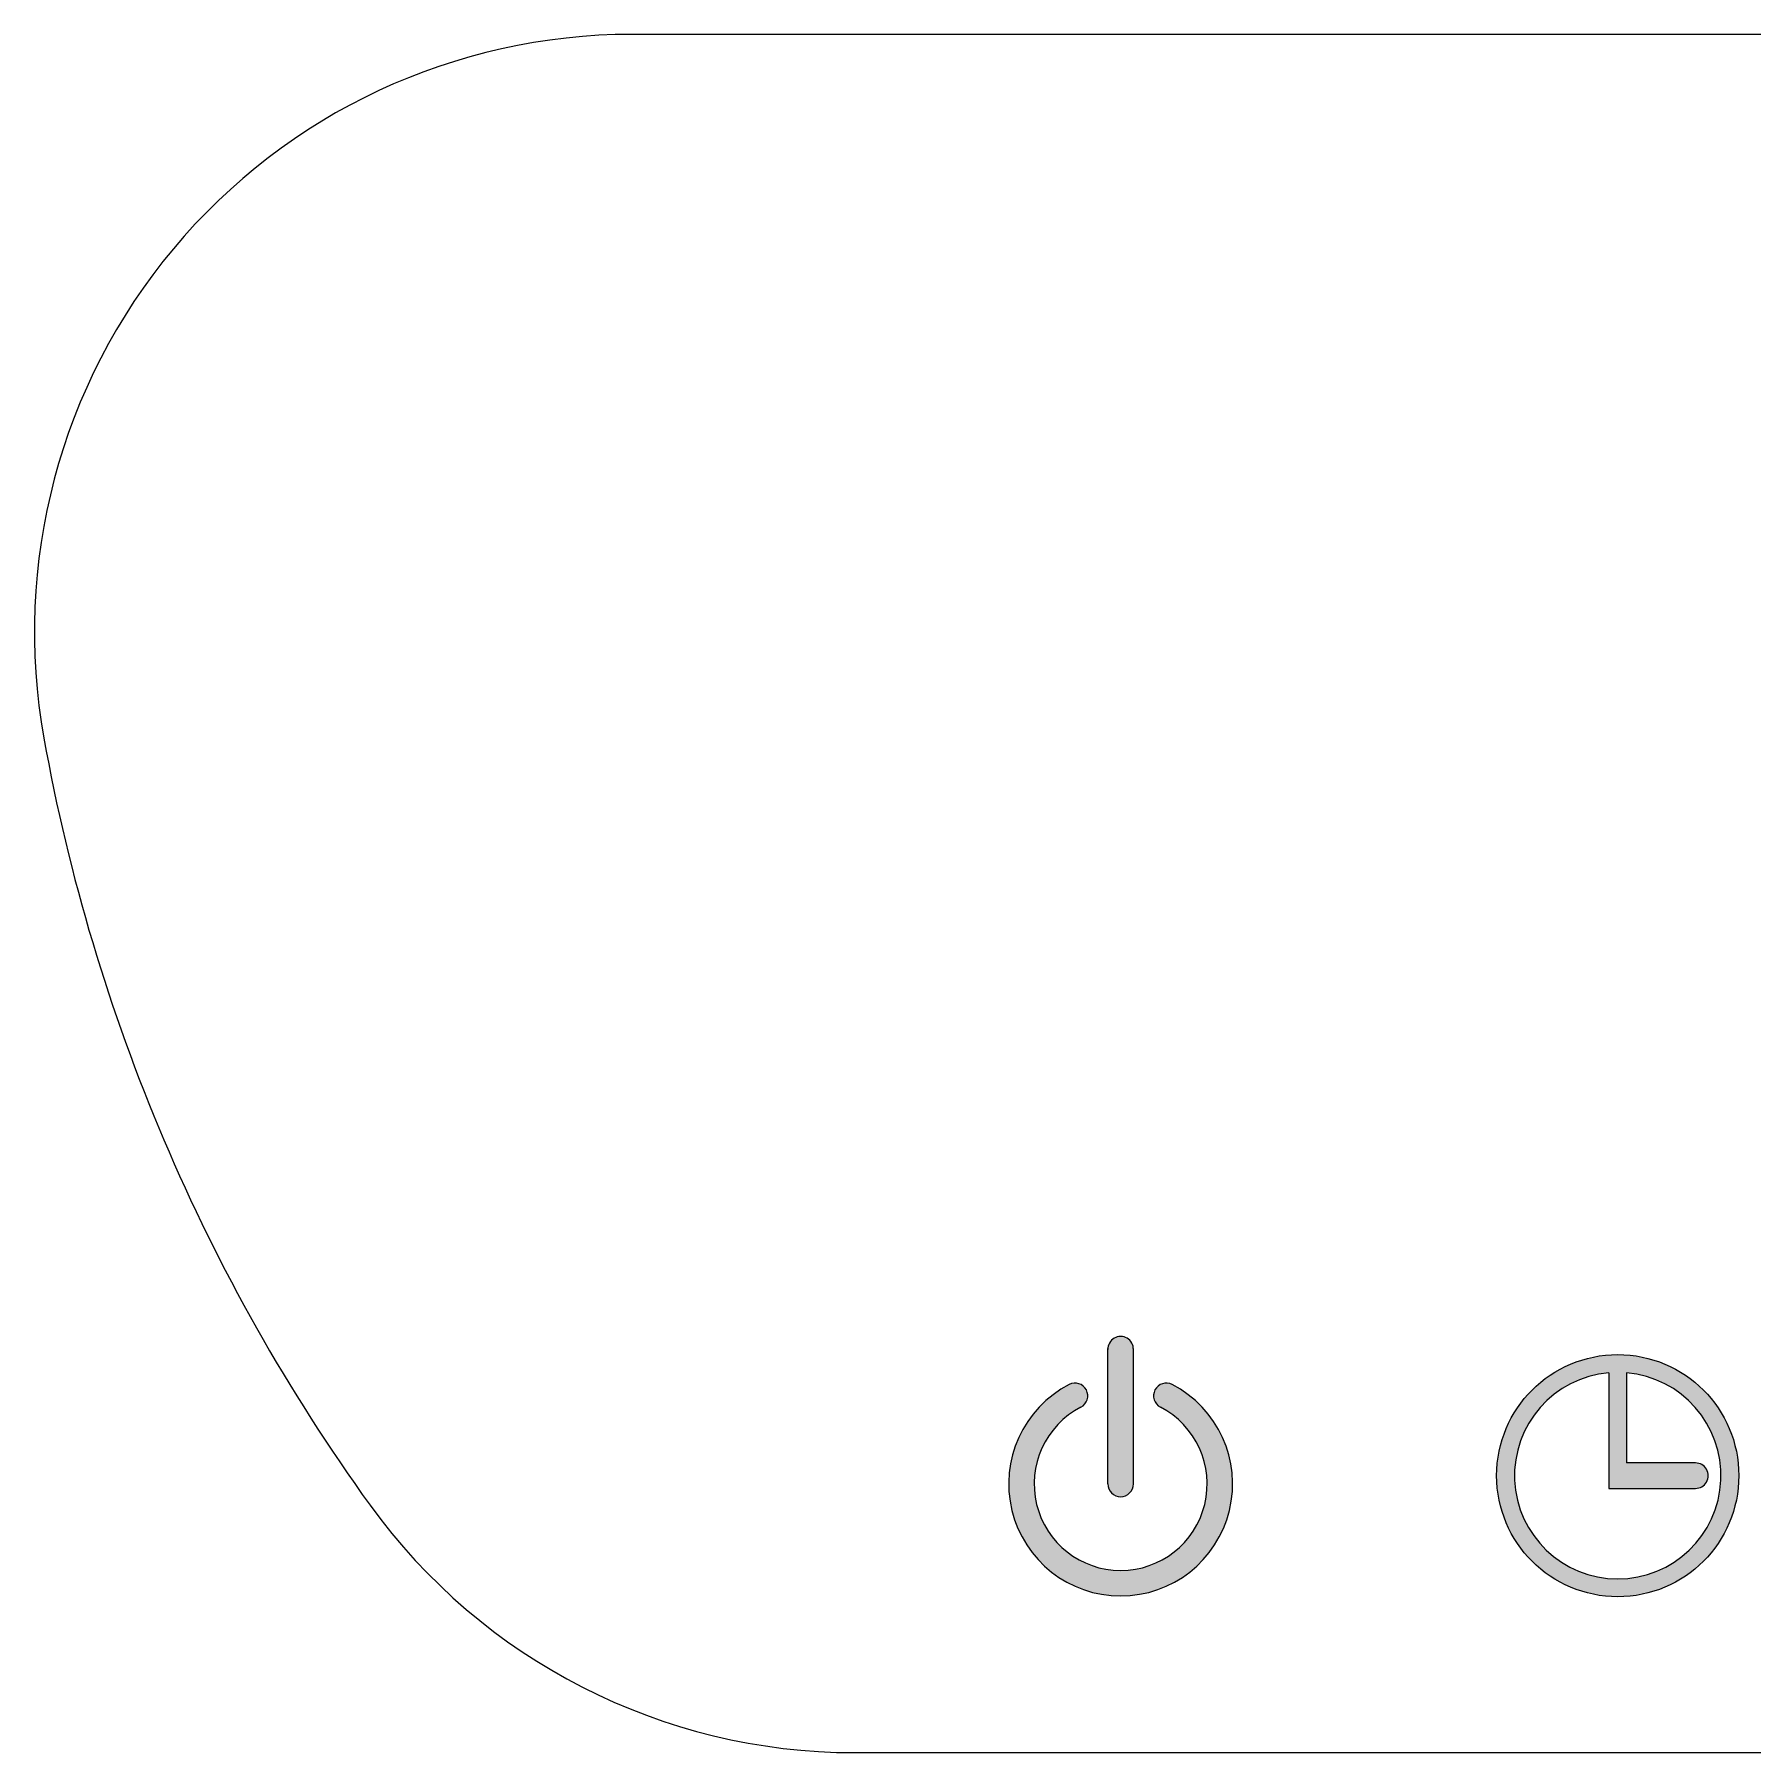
# Model space of a CAD drawing. Header units: inches. Extents: x 147 to 486, y 237 to 286.
# Drawn here: x 146.6 to 195.2, y 237.36 to 285.95 of the extents above; entities that cross this region are included whole.
import ezdxf

# ---------------------------------------------------------------- set-up
doc = ezdxf.new("R2010")
doc.units = ezdxf.units.IN
doc.layers.add('1', color=7, linetype='Continuous', true_color=0xffffff)

# ---------------------------------------------------------------- blocks, each defined once
blk = doc.blocks.new('开关')
h = blk.add_hatch(color=253)
h.paths.add_polyline_path([(0.25, 2.66, 1), (-0.25, 2.638), (-0.25, 0, 1), (0.25, 0)])
h.paths.add_polyline_path([(1.01, 1.953, 1), (0.781, 1.509, -4.109347), (-0.781, 1.509, 1), (-1.01, 1.953, 4.109347)])
at = {"color": 253}
for p, q in [((-0.25, 0), (-0.25, 2.66)), ((0.25, 0), (0.25, 2.66))]:
    blk.add_line(p, q, dxfattribs=at)
for centre, radius, start, end in [((0, 2.649), 0.25, 357.5265, 182.4735), ((0, 0), 2.199, 117.3539, 62.6461), ((-0.896, 1.731), 0.25, 297.3539, 117.3539), ((0.896, 1.731), 0.25, 62.6461, 242.6461), ((0, 0), 1.699, 117.3539, 62.6461), ((0, 0), 0.25, 180, 0)]:
    blk.add_arc(centre, radius, start, end, dxfattribs=at)
blk = doc.blocks.new('时钟')
h = blk.add_hatch(color=253)
h.paths.add_polyline_path([(-2.378, 0, 1), (2.378, 0, 1)])
h.paths.add_polyline_path([(-0.175, 2.021), (-0.175, -0.25), (1.529, -0.25, 0.998898), (1.528, 0.25), (0.175, 0.25), (0.175, 2.021, -23.139181)], flags=16)
at = {"color": 253}
for p, q in [((-0.175, 2.021), (-0.175, -0.25)), ((0.175, 2.021), (0.175, 0.25)), ((1.528, 0.25), (0.175, 0.25)), ((-0.175, -0.25), (1.529, -0.25))]:
    blk.add_line(p, q, dxfattribs=at)
blk.add_circle((0, 0), 2.378, dxfattribs=at)
for centre, radius, start, end in [((0, 0), 2.028, 94.9492, 85.0508), ((1.528, 0), 0.25, 269.8737, 90)]:
    blk.add_arc(centre, radius, start, end, dxfattribs=at)

msp = doc.modelspace()

# ---------------------------------------------------------------- linework, layer by layer
at = {"layer": '1', "color": 7, "linetype": 'Continuous', "lineweight": 18}
for p, q in [((250.182, 285.95), (163.501, 285.95)), ((169.792, 237.361), (250.182, 237.361))]:
    msp.add_line(p, q, dxfattribs=at)
for centre, radius, start, end in [((163.501, 269.05), 16.9, 90, 190.2249), ((199.15, 275.481), 53.125, 190.2249, 215.859), ((169.792, 254.261), 16.9, 215.859, 270)]:
    msp.add_arc(centre, radius, start, end, dxfattribs=at)

# ---------------------------------------------------------------- block references
at = {"xscale": 1.44, "yscale": 1.44, "zscale": 1.44}
msp.add_blockref('开关', (177.325, 244.958), dxfattribs=at)
at = {"color": 253, "xscale": 1.44, "yscale": 1.44, "zscale": 1.44}
msp.add_blockref('时钟', (191.384, 245.193), dxfattribs=at)

doc.saveas('drawing.dxf')
